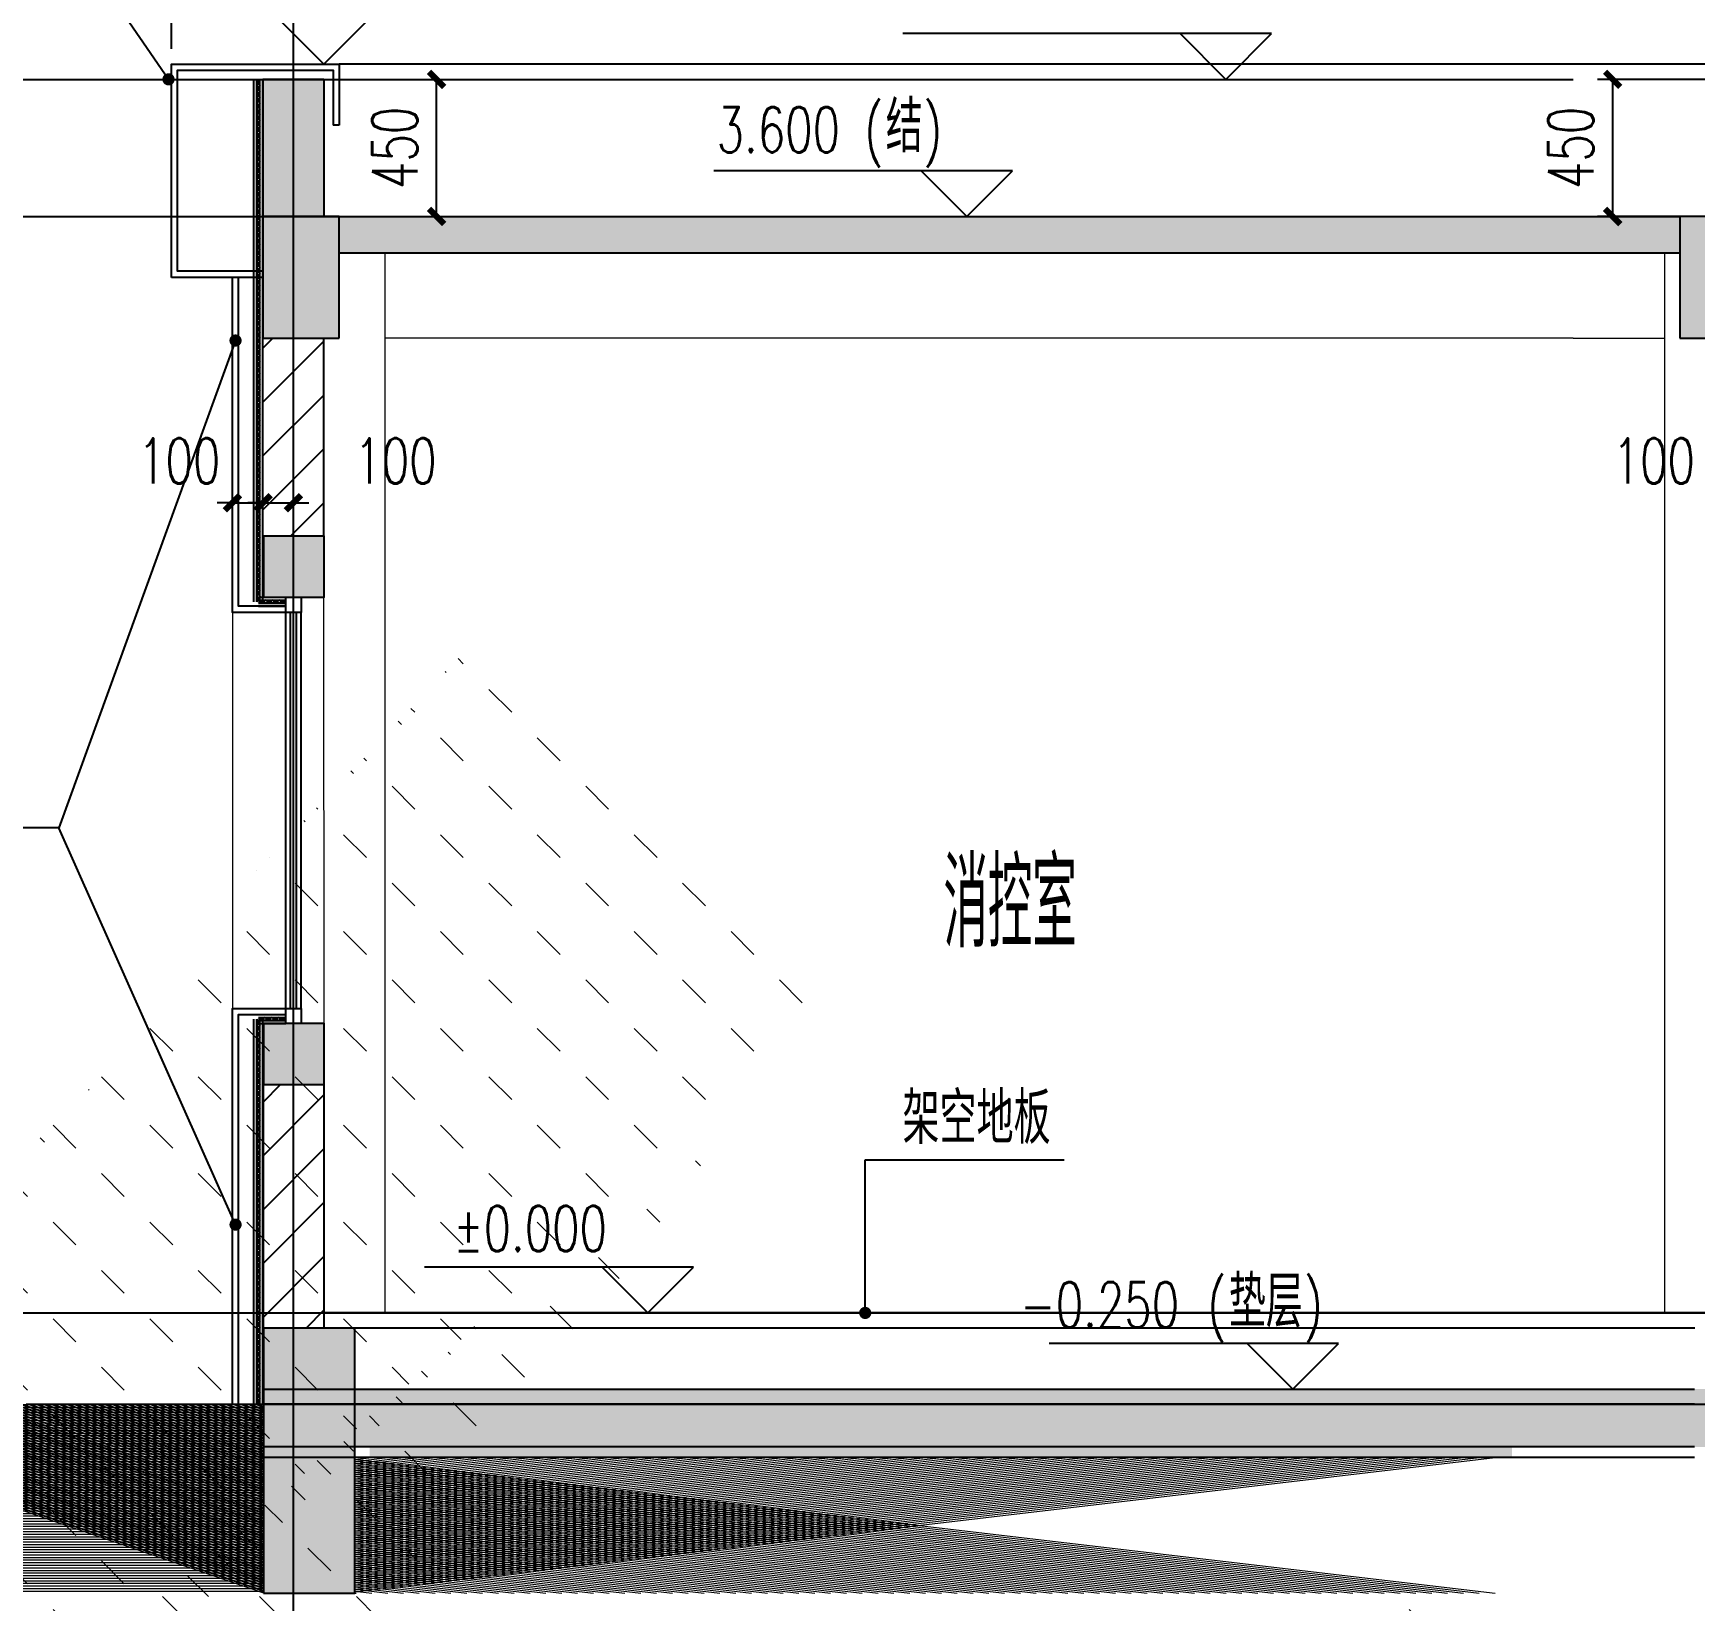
# Model space of a CAD drawing. Extents: x -4210259 to 293730, y -7499 to 868879.
# Drawn here: x -2367734 to -2362281, y 516292 to 521439 of the extents above; entities that cross this region are included whole.
import ezdxf

# ---------------------------------------------------------------- set-up
doc = ezdxf.new("R2010")
doc.units = 0
doc.header["$LTSCALE"] = 1000
doc.header["$MEASUREMENT"] = 0
doc.linetypes.add('DOTE', pattern=[2.4200000000000004, 2, -0.2, 0.02, -0.2])
doc.layers.get('Defpoints').update_dxf_attribs({"color": 210})
for name, color, linetype in [('A-AXIS-DOTE', 14, 'DOTE'), ('A-AXIS-DP', 126, 'Continuous'), ('A-AXIS-ELEV', 4, 'Continuous'), ('A-COLS', 6, 'Continuous'), ('A-CURTAIN', 134, 'Continuous'), ('A-HATCH-1', 252, 'Continuous'), ('A-HATCH-2', 251, 'Continuous'), ('A-LIN-V', 9, 'Continuous'), ('A-SFCE', 30, 'Continuous'), ('A-TEXT', 61, 'Continuous'), ('A-WINDOW', 140, 'Continuous'), ('AS-COLN', 6, 'Continuous'), ('AS-WALL', 40, 'Continuous'), ('DIM_SYMB', 3, 'Continuous'), ('PUB_HATCH', 8, 'Continuous'), ('PUB_TEXT', 7, 'Continuous')]:
    doc.layers.add(name, color=color, linetype=linetype)
doc.layers.add('A-WALL-HATCH', color=8, linetype='Continuous', lineweight=13)
doc.styles.add('_TCH_DIM', font='SIMPLEX', dxfattribs={"bigfont": 'GBCBIG'})
doc.styles.add('_TCH_DIM_T3', font='SIMPLEX', dxfattribs={"width": 0.7058823529411765, "bigfont": 'GBCBIG'})
doc.styles.add('_TCH_SPACE', font='SIMPLEX', dxfattribs={"height": 5, "bigfont": 'GBCBIG'})
doc.dimstyles.new('_TCH_ARCH&&50', dxfattribs={"dimtxt": 148.75, "dimasz": 50, "dimexe": 50, "dimexo": 50, "dimgap": 63.12500000000001, "dimtad": 1, "dimdec": 0, "dimzin": 0, "dimdsep": 46, "dimtxsty": '_TCH_DIM_T3', "dimblk": 'ARCHTICK', "dimcen": 0.09, "dimclrt": 7, "dimazin": 2, "dimtfac": 1, "dimtdec": 0, "dimtix": 1, "dimtmove": 2, "dimatfit": 3, "dimfxl": 0, "dimtolj": 1, "dimtzin": 0, "dimarcsym": 0})
pattern_1 = [(45, (0, 89.755675), (-88.3883830036575, 88.3883830036575), [])]

# ---------------------------------------------------------------- blocks, each defined once
blk = doc.blocks.new('_ArchTick')
at = {"color": 0, "linetype": 'ByBlock', "const_width": 0.4}
blk.add_lwpolyline([(-0.5, -0.5), (0.5, 0.5)], dxfattribs=at)
blk = doc.blocks.new('*D858')
at = {"layer": 'A-AXIS-DP', "color": 0, "lineweight": -2}
for p, q in [((-2362230.000007629, 521287.4520265248), (-2362600.000015259, 521287.4520265248)), ((-2362550.000015259, 520837.4520265248), (-2362550.000015259, 521287.4520265248)), ((-2362230.000007629, 520837.4520265248), (-2362600.000015259, 520837.4520265248))]:
    blk.add_line(p, q, dxfattribs=at)
at = {"layer": 'Defpoints', "color": 0}
for p in [(-2362550.000015259, 521287.4520265248), (-2362180.000007629, 521287.4520265248), (-2362180.000007629, 520837.4520265248)]:
    blk.add_point(p, dxfattribs=at)
at = {"layer": 'A-AXIS-DP', "color": 0, "lineweight": -2, "xscale": 50, "yscale": 50, "zscale": 50}
for p, rotation in [((-2362550.000015259, 521287.4520265248), 90), ((-2362550.000015259, 520837.4520265248), 270)]:
    blk.add_blockref('_ArchTick', p, dxfattribs=dict(at, rotation=rotation))
at = {"layer": 'A-AXIS-DP', "color": 7, "insert": (-2362687.500015258, 521062.4520265253), "char_height": 148.75, "attachment_point": 5, "rotation": 90, "style": '_TCH_DIM_T3'}
blk.add_mtext('\\A1;450', dxfattribs=at)
blk = doc.blocks.new('*D859')
at = {"layer": 'A-AXIS-DP', "color": 0, "lineweight": -2}
for p, q in [((-2362080.000007629, 519657.4520265246), (-2362080.000007629, 519947.452026725)), ((-2361980.000007628, 519657.4520265246), (-2361980.000007628, 519947.452026725)), ((-2362080.000007629, 519897.452026725), (-2362130.000007629, 519897.452026725)), ((-2362080.000007629, 519897.452026725), (-2361980.000007628, 519897.452026725)), ((-2361980.000007628, 519897.452026725), (-2361930.000007628, 519897.452026725))]:
    blk.add_line(p, q, dxfattribs=at)
at = {"layer": 'Defpoints', "color": 0}
for p in [(-2361980.000007628, 519897.452026725), (-2362080.000007629, 519607.4520265246), (-2361980.000007628, 519607.4520265246)]:
    blk.add_point(p, dxfattribs=at)
at = {"layer": 'A-AXIS-DP', "color": 0, "lineweight": -2, "xscale": 50, "yscale": 50, "zscale": 50}
blk.add_blockref('_ArchTick', (-2362080.000007629, 519897.452026725), dxfattribs=at)
at = {"layer": 'A-AXIS-DP', "color": 0, "lineweight": -2, "xscale": 50, "yscale": 50, "zscale": 50, "rotation": 180}
blk.add_blockref('_ArchTick', (-2361980.000007628, 519897.452026725), dxfattribs=at)
at = {"layer": 'A-AXIS-DP', "color": 7, "insert": (-2362415.000015258, 520034.952026725), "char_height": 148.75, "attachment_point": 5, "style": '_TCH_DIM_T3'}
blk.add_mtext('\\A1;100', dxfattribs=at)
blk = doc.blocks.new('*D862')
at = {"layer": 'A-AXIS-DP', "color": 0, "lineweight": -2}
for p, q in [((-2366730.00000763, 521287.4520265248), (-2366360.000000001, 521287.4520265248)), ((-2366410.000000001, 520837.4520265248), (-2366410.000000001, 521287.4520265248)), ((-2366730.00000763, 520837.4520265248), (-2366360.000000001, 520837.4520265248))]:
    blk.add_line(p, q, dxfattribs=at)
at = {"layer": 'Defpoints', "color": 0}
for p in [(-2366780.00000763, 521287.4520265248), (-2366410.000000001, 521287.4520265248), (-2366780.00000763, 520837.4520265248)]:
    blk.add_point(p, dxfattribs=at)
at = {"layer": 'A-AXIS-DP', "color": 0, "lineweight": -2, "xscale": 50, "yscale": 50, "zscale": 50}
for p, rotation in [((-2366410.000000001, 521287.4520265248), 90), ((-2366410.000000001, 520837.4520265248), 270)]:
    blk.add_blockref('_ArchTick', p, dxfattribs=dict(at, rotation=rotation))
at = {"layer": 'A-AXIS-DP', "color": 7, "insert": (-2366547.5, 521062.4520265253), "char_height": 148.75, "attachment_point": 5, "rotation": 90, "style": '_TCH_DIM_T3'}
blk.add_mtext('\\A1;450', dxfattribs=at)
blk = doc.blocks.new('*D863')
at = {"layer": 'A-AXIS-DP', "color": 0, "lineweight": -2}
for p, q in [((-2366980.000007629, 519607.4520265246), (-2366980.000007629, 519947.452026725)), ((-2366880.000007628, 519607.4520265246), (-2366880.000007628, 519947.452026725)), ((-2366980.000007629, 519897.452026725), (-2367030.000007629, 519897.452026725)), ((-2366980.000007629, 519897.452026725), (-2366880.000007628, 519897.452026725)), ((-2366880.000007628, 519897.452026725), (-2366830.000007628, 519897.452026725))]:
    blk.add_line(p, q, dxfattribs=at)
at = {"layer": 'Defpoints', "color": 0}
for p in [(-2366880.000007628, 519897.452026725), (-2366980.000007629, 519557.4520265246), (-2366880.000007628, 519557.4520265246)]:
    blk.add_point(p, dxfattribs=at)
at = {"layer": 'A-AXIS-DP', "color": 0, "lineweight": -2, "xscale": 50, "yscale": 50, "zscale": 50}
blk.add_blockref('_ArchTick', (-2366980.000007629, 519897.452026725), dxfattribs=at)
at = {"layer": 'A-AXIS-DP', "color": 0, "lineweight": -2, "xscale": 50, "yscale": 50, "zscale": 50, "rotation": 180}
blk.add_blockref('_ArchTick', (-2366880.000007628, 519897.452026725), dxfattribs=at)
at = {"layer": 'A-AXIS-DP', "color": 7, "insert": (-2366545, 520034.952026725), "char_height": 148.75, "attachment_point": 5, "style": '_TCH_DIM_T3'}
blk.add_mtext('\\A1;100', dxfattribs=at)
blk = doc.blocks.new('*D864')
at = {"layer": 'A-AXIS-DP', "color": 0, "lineweight": -2}
for p, q in [((-2367080.000007642, 519607.4520265246), (-2367080.000007642, 519947.452026725)), ((-2366980.000007629, 519607.4520265246), (-2366980.000007629, 519947.452026725)), ((-2367080.000007642, 519897.452026725), (-2367130.000007642, 519897.452026725)), ((-2367080.000007642, 519897.452026725), (-2366980.000007629, 519897.452026725)), ((-2366980.000007629, 519897.452026725), (-2366930.000007629, 519897.452026725))]:
    blk.add_line(p, q, dxfattribs=at)
at = {"layer": 'Defpoints', "color": 0}
for p in [(-2366980.000007629, 519897.452026725), (-2367080.000007642, 519557.4520265246), (-2366980.000007629, 519557.4520265246)]:
    blk.add_point(p, dxfattribs=at)
at = {"layer": 'A-AXIS-DP', "color": 0, "lineweight": -2, "xscale": 50, "yscale": 50, "zscale": 50}
blk.add_blockref('_ArchTick', (-2367080.000007642, 519897.452026725), dxfattribs=at)
at = {"layer": 'A-AXIS-DP', "color": 0, "lineweight": -2, "xscale": 50, "yscale": 50, "zscale": 50, "rotation": 180}
blk.add_blockref('_ArchTick', (-2366980.000007629, 519897.452026725), dxfattribs=at)
at = {"layer": 'A-AXIS-DP', "color": 7, "insert": (-2367255.000007642, 520034.952026725), "char_height": 148.75, "attachment_point": 5, "style": '_TCH_DIM_T3'}
blk.add_mtext('\\A1;100', dxfattribs=at)
blk = doc.blocks.new('*D865')
at = {"layer": 'A-AXIS-DP', "color": 0, "lineweight": -2}
for p, q in [((-2367280.000007642, 521387.4520268087), (-2367280.000007642, 521800.0000000001)), ((-2366880.000007628, 521387.4520268087), (-2366880.000007628, 521800.0000000001)), ((-2367280.000007642, 521750.0000000001), (-2366880.000007628, 521750.0000000001))]:
    blk.add_line(p, q, dxfattribs=at)
at = {"layer": 'Defpoints', "color": 0}
for p in [(-2366880.000007628, 521750.0000000001), (-2367280.000007642, 521337.4520268087), (-2366880.000007628, 521337.4520268087)]:
    blk.add_point(p, dxfattribs=at)
at = {"layer": 'A-AXIS-DP', "color": 0, "lineweight": -2, "xscale": 50, "yscale": 50, "zscale": 50, "rotation": 180}
blk.add_blockref('_ArchTick', (-2367280.000007642, 521750.0000000001), dxfattribs=at)
at = {"layer": 'A-AXIS-DP', "color": 0, "lineweight": -2, "xscale": 50, "yscale": 50, "zscale": 50}
blk.add_blockref('_ArchTick', (-2366880.000007628, 521750.0000000001), dxfattribs=at)
at = {"layer": 'A-AXIS-DP', "color": 7, "insert": (-2367080.000007635, 521887.5000000001), "char_height": 148.75, "attachment_point": 5, "style": '_TCH_DIM_T3'}
blk.add_mtext('\\A1;400', dxfattribs=at)
blk = doc.blocks.new('_FZH')
blk.add_lwpolyline([(-0.5, -0.5), (0.5, -0.5), (0.5, 0.5), (-0.5, 0.5)], close=True)
at = {"layer": 'PUB_HATCH'}
blk.add_solid([(-0.5, -0.5), (0.5, -0.5), (-0.5, 0.5), (0.5, 0.5)], dxfattribs=at)
blk = doc.blocks.new('99平面图例外参$0$$LinePat$夹层保温1')
at = {"color": 0}
for p, q in [((0, 0), (96.00000000000546, 0)), ((0, -50), (96.00000000000546, -50)), ((0, -100), (96.00000000000546, -50)), ((96.00000000000546, -100), (0, -50)), ((0, -100), (96.00000000000546, -100)), ((0, -150), (96.00000000000546, -150))]:
    blk.add_line(p, q, dxfattribs=at)

msp = doc.modelspace()

# ---------------------------------------------------------------- hatches: boundary and pattern name
at = {"layer": 'A-HATCH-1'}
h = msp.add_hatch(dxfattribs=at)
h.set_pattern_fill('混凝土', color=256, scale=20)
h.set_pattern_definition([(49.99999999999999, (-40602172703.27579, -3385484342.547974), (143.4520365201507, -12.55042699651902), [15, -165]), (355, (-40602172703.27579, -3385484342.547974), (-27.7502667226, 150.4384267400024), [12, -132]), (100.4514, (-40602172691.32146, -3385484343.593842), (115.7018763428043, 137.8879084121907), [12.748038, -140.2284224]), (46.18420000000001, (-40602172703.27579, -3385484302.547974), (213.4482097251289, -33.10380286580362), [22.5, -247.5]), (96.6356, (-40602172685.48845, -3385484305.306635), (186.9325411097407, 194.8235741800883), [19.1220576, -210.3426]), (351.1842, (-40602172703.27579, -3385484302.547974), (186.9323890267254, 194.8237201850649), [18, -198]), (21, (-40602172683.27579, -3385484312.547974), (119.3814104236923, -80.52377813306776), [15, -165]), (326.0000000000001, (-40602172683.27579, -3385484312.547974), (48.66306638431634, 145.0300090093706), [12, -132]), (71.4514, (-40602172673.32735, -3385484319.258295), (168.044525716298, 64.50609934199048), [12.748038, -140.2284224]), (37.50000000000001, (-40602172703.27579, -3385484342.547974), (2.431971063458134, 66.5787707662623), [0, -130.4, 0, -134, 0, -132.5]), (7.499999999999999, (-40602172703.27579, -3385484342.547974), (52.61390748842972, 78.88234237647205), [0, -76.39999999999999, 0, -127.4, 0, -50.5]), (327.5, (-40602172747.87579, -3385484342.547974), (106.7644872344818, -4.510974346875951), [0, -50, 0, -156, 0, -207]), (317.5, (-40602172767.87579, -3385484342.547974), (116.6372338684772, 20.02099646646354), [0, -65, 0, -103.6, 0, -147])])
h.paths.add_polyline_path([(-2366730, 516797.4520265246), (-2366730, 516987.4520265246), (-2362680.000007629, 516987.4520265246), (-2362680.000007629, 516797.4520265246)])
h.paths.add_polyline_path([(-2362080.000007628, 516797.4520265246), (-2362080.000007628, 516987.4520265246), (-2362680.000007629, 516987.4520265246), (-2362680.000007629, 516797.4520265246)])
h = msp.add_hatch(dxfattribs=at)
h.set_pattern_fill('砂石碎砖', color=256, scale=10)
h.set_pattern_definition([(49.99999999999999, (-40602172703.27579, -3385484342.547974), (71.72601810686645, -6.275213369701991), [7.5, -82.5]), (355, (-40602172703.27579, -3385484342.547974), (-13.8751326639637, 75.21921330899217), [6, -66]), (100.4514, (-40602172697.29863, -3385484343.070908), (57.85093817140216, 68.94395420609536), [6.374019000000001, -70.114211]), (46.18420000000001, (-40602172703.27579, -3385484322.547974), (106.724104285309, -16.55190087902807), [11.25, -123.75]), (96.6356, (-40602172694.38212, -3385484323.927304), (93.46627015754987, 97.41178704382244), [9.561028799999999, -105.1713]), (351.1842, (-40602172703.27579, -3385484322.547974), (93.46619451336272, 97.41186009253246), [9, -99]), (21, (-40602172693.27579, -3385484327.547974), (59.69070514017258, -40.2618888798178), [7.5, -82.5]), (326.0000000000001, (-40602172693.27579, -3385484327.547974), (24.33153377248448, 72.51500411325027), [6, -66]), (71.4514, (-40602172688.30157, -3385484330.903134), (84.02226285814899, 32.25304967099524), [6.374019000000001, -70.114211])])
h.paths.add_polyline_path([(-2366630, 516797.4520265246), (-2362880.000007629, 516797.4520265246), (-2362880.000007633, 516762.4520261594), (-2366630.000000004, 516762.4520261594)])
at = {"layer": 'A-WALL-HATCH'}
h = msp.add_hatch(dxfattribs=at)
h.set_pattern_fill('夯实土壤', color=256, scale=40)
h.set_pattern_definition([(45, (-40602172870.57701, -3385484292.547974), (-158.9576044107359, 158.9576044107359), []), (45, (-40602172786.57701, -3385484292.547974), (-158.9576044107359, 158.9576044107359), []), (45, (-40602172702.57701, -3385484292.547974), (-158.9576044107359, 158.9576044107359), []), (135, (-40602172870.57701, -3385484292.547974), (-158.9576044107359, -158.9576044107359), [106, -118.8]), (135, (-40602172828.57701, -3385484250.547974), (-158.9576044107359, -158.9576044107359), [106, -118.8]), (135, (-40602172786.57701, -3385484208.547974), (-158.9576044107359, -158.9576044107359), [106, -118.8])])
h.paths.add_polyline_path([(-2366678.774597163, 516762.4520261625), (-2362894.501220697, 516762.4520261625), (-2362894.501220697, 516317.4520265245), (-2366678.774597162, 516317.4520265246)])
h.paths.add_polyline_path([(-2368791.22541809, 516937.4520265246), (-2366978.774597168, 516937.4520265246), (-2366978.774597168, 516317.4520265246), (-2368791.22541809, 516317.4520265246)])
h.paths.add_polyline_path([(-2362281.22541809, 516317.4520265246), (-2362281.225418079, 516762.4520262777), (-2362894.501220698, 516762.4520262777), (-2362894.501220697, 516317.4520265246)])
h.paths.add_polyline_path([(-2359920, 516317.4520265246), (-2359920, 516937.4520265244), (-2361981.22541809, 516937.4520265246), (-2361981.22541809, 516317.4520265246)])
at = {"layer": 'PUB_HATCH'}
for points in [[(-2366980.000007629, 521287.4520265246), (-2366980.000007629, 520837.4520265246), (-2366780.000007629, 520837.4520265246), (-2366780.000007629, 521287.4520265246)], [(-2362330.000007628, 520717.4520265246), (-2362330.000007628, 520837.4520265246), (-2366730.000007629, 520837.4520265246), (-2366730.000007629, 520717.4520265246)]]:
    msp.add_hatch(color=256, dxfattribs=at).paths.add_polyline_path(points)
h = msp.add_hatch(dxfattribs=at)
h.set_pattern_fill('普通砖', color=256, scale=50, style=0)
h.set_pattern_definition(pattern_1)
h.paths.add_polyline_path([(-2366780.000007629, 520437.4520274783), (-2366980.000007629, 520437.4520274783), (-2366980.000007629, 519587.4520252011), (-2366978.774597056, 519587.4520251288), (-2366978.774597056, 519787.4520259429), (-2366780.000007629, 519787.4520259429)])
h = msp.add_hatch(dxfattribs=at)
h.set_pattern_fill('普通砖', color=256, scale=50, style=0)
h.set_pattern_definition(pattern_1)
h.paths.add_polyline_path([(-2366778.774597168, 517987.4520252009), (-2366978.774597168, 517987.4520252009), (-2366978.774597168, 517187.4520265246), (-2366778.774597168, 517187.4520265246)])

# ---------------------------------------------------------------- linework, layer by layer
at = {"layer": 'A-AXIS-DOTE', "ltscale": 30}
for p, q in [((-2366880.000007628, 515020.4504963547), (-2366880.000007628, 521907.4520265251)), ((-2370176.724205017, 521287.4520265246), (-2362680.000007629, 521287.4520265246)), ((-2370176.724205017, 520837.4520265246), (-2362680.000007629, 520837.4520265246)), ((-2370176.724205017, 517237.4520265246), (-2359830, 517237.4520265246))]:
    msp.add_line(p, q, dxfattribs=at)
at = {"layer": 'A-AXIS-DOTE'}
msp.add_line((-2370176.724205017, 516937.4520265246), (-2359830, 516937.4520265246), dxfattribs=at)
at = {"layer": 'A-AXIS-ELEV'}
for p, q in [((-2366780, 521337.4520261195), (-2366930, 521487.4520261195)), ((-2366780, 521337.4520261195), (-2366630, 521487.4520261195)), ((-2363670, 521437.4520265246), (-2364880, 521437.4520265246)), ((-2363820, 521287.4520265246), (-2363970, 521437.4520265246)), ((-2363820, 521287.4520265246), (-2363670, 521437.4520265246)), ((-2364520, 520987.6067845011), (-2365500, 520987.6067845011)), ((-2364670, 520837.6067845011), (-2364820, 520987.6067845011)), ((-2364670, 520837.6067845011), (-2364520, 520987.6067845011)), ((-2365566.724205017, 517387.4520265246), (-2366450, 517387.4520265246)), ((-2365716.724205017, 517237.4520265246), (-2365866.724205017, 517387.4520265246)), ((-2365716.724205017, 517237.4520265246), (-2365566.724205017, 517387.4520265246)), ((-2363450, 517137.4520265246), (-2364399.067982992, 517137.4520265246)), ((-2363600, 516987.4520265246), (-2363750, 517137.4520265246)), ((-2363600, 516987.4520265246), (-2363450, 517137.4520265246))]:
    msp.add_line(p, q, dxfattribs=at)
at = {"layer": 'A-CURTAIN'}
msp.add_line((-2366730, 521137.4520265246), (-2366750, 521137.4520265246), dxfattribs=at)
for points in [[(-2367280.000007642, 520637.4520268088), (-2367280.000007642, 521337.4520268087), (-2366730, 521337.4520268087), (-2366730, 521137.4520265246)], [(-2366980.000007629, 520657.4520268124), (-2367260.000007642, 520657.452026812), (-2367260.000007642, 521317.4520268087), (-2366750, 521317.4520268087), (-2366750, 521137.4520265246)], [(-2366980.000007629, 520637.4520268124), (-2367280.000007642, 520637.452026812)], [(-2366905.000007616, 519537.4520252013), (-2367080.000007642, 519537.4520252013), (-2367080.000007642, 520637.4520268122)], [(-2366905.000007616, 519557.4520252013), (-2367060.000007642, 519557.4520252013), (-2367060.000007642, 520637.4520268122)], [(-2367080.000007642, 516937.4520265246), (-2367080.000007642, 518237.4520252013), (-2366905.000007628, 518237.4520252013)], [(-2367060.000007642, 516937.4520265246), (-2367060.000007642, 518217.4520252013), (-2366905.000007628, 518217.4520252013)]]:
    msp.add_lwpolyline(points, dxfattribs=at)
at = {"layer": 'A-LIN-V'}
msp.add_lwpolyline([(-2362230.000015258, 521337.4520265246), (-2366730, 521337.4520265246)], dxfattribs=at)
at = {"layer": 'A-SFCE'}
for p, q in [((-2362680.000007629, 517237.452026994), (-2366778.774597168, 517237.452026994)), ((-2362180.000007577, 517237.4520265246), (-2362730, 517237.4520265246)), ((-2362280.000007628, 517187.4520270387), (-2366880.000007624, 517187.4520265246)), ((-2366980.000007629, 516987.4520265246), (-2362281.22541809, 516987.4520265245)), ((-2362281.22541809, 516937.4520265245), (-2366980.000007629, 516937.4520265246)), ((-2366980.000007629, 516937.4520265246), (-2362281.22541809, 516937.4520265245)), ((-2362281.22541809, 516762.4520262937), (-2366980.000007629, 516762.4520260477))]:
    msp.add_line(p, q, dxfattribs=at)
msp.add_lwpolyline([(-2362281.22541809, 516797.4520265246), (-2366980.000007629, 516797.4520265246)], dxfattribs=at)
at = {"layer": 'A-WALL-HATCH'}
for p, q in [((-2366580.000007629, 520717.4520265246), (-2366580.000007629, 517237.4520265246)), ((-2362380.000007628, 520717.4520265246), (-2362380.000007628, 517237.4520265246)), ((-2362680.00000763, 520437.4520265246), (-2366580.000015259, 520437.4520265246)), ((-2362680.000007629, 520437.452027011), (-2362380.000007629, 520437.4520269824)), ((-2366778.774597168, 518187.4520251464), (-2366780.000007629, 519587.4520252011)), ((-2367080.000007642, 519537.4520252013), (-2367080.000007642, 518237.4520252013)), ((-2367080.000007776, 519537.4520234866), (-2367080.000007776, 518237.4520235415))]:
    msp.add_line(p, q, dxfattribs=at)
at = {"layer": 'A-WINDOW'}
for p, q in [((-2366905.000007628, 518237.4520235416), (-2366905.000007628, 519537.4520234867)), ((-2366890.000007628, 518237.4520235416), (-2366890.000007628, 519537.4520234867)), ((-2366870.000007628, 518237.4520235416), (-2366870.000007628, 519537.4520234867)), ((-2366855.000007628, 518237.4520235416), (-2366855.000007628, 519537.4520234867))]:
    msp.add_line(p, q, dxfattribs=at)
for points in [[(-2366855.000007616, 519537.4520234867), (-2366905.000007616, 519537.4520234867), (-2366905.000007616, 519587.4520234867), (-2366855.000007616, 519587.4520234867)], [(-2366855.000007628, 518187.4520235416), (-2366905.000007628, 518187.4520235416), (-2366905.000007628, 518237.4520235416), (-2366855.000007628, 518237.4520235416)]]:
    msp.add_lwpolyline(points, close=True, dxfattribs=at)
at = {"layer": 'AS-COLN'}
for p, q in [((-2366980.000007629, 521287.4520265246), (-2366980.000007629, 520837.4520265246)), ((-2366780.000007629, 521287.4520265246), (-2366980.000007629, 521287.4520265246)), ((-2366780.000007629, 521287.4520265246), (-2366780.000007629, 520837.4520265246)), ((-2366730.000007324, 520837.4520264752), (-2362330.000007935, 520837.4520265068)), ((-2366730.000007324, 520717.4520265289), (-2362330.000007935, 520717.4520265685))]:
    msp.add_line(p, q, dxfattribs=at)
at = {"layer": 'AS-WALL'}
for p, q in [((-2366980.000007629, 519587.4520252011), (-2366980.000007547, 520437.4520273437)), ((-2366780.000007564, 519787.4520262833), (-2366780.000007507, 520437.4520273437)), ((-2366980.000007629, 519587.4520252011), (-2366978.774596792, 519587.4520251465)), ((-2366978.774597168, 517187.4520265246), (-2366978.774597197, 517987.4520252732)), ((-2366778.774597168, 517187.4520265246), (-2366778.774597165, 517987.4520252732))]:
    msp.add_line(p, q, dxfattribs=at)
at = {"layer": 'DIM_SYMB'}
for p, q in [((-2367290, 521287.4520265246), (-2368160, 522550)), ((-2367070.000022888, 520430), (-2367650, 518830)), ((-2367650, 518830), (-2368350, 518830)), ((-2367070.00000763, 517527.4520265246), (-2367650, 518830)), ((-2365003.362102509, 517237.4520265246), (-2365003.362102509, 517740)), ((-2365003.362102509, 517740), (-2364350, 517740))]:
    msp.add_line(p, q, dxfattribs=at)
at = {"layer": 'DIM_SYMB', "const_width": 20}
for points in [[(-2367284.325865252, 521279.2176962629, 1), (-2367295.674134748, 521295.6863567863, 1)], [(-2367066.592029771, 520439.4013606947, 1), (-2367073.408016006, 520420.5986393053, 1)], [(-2367065.932241607, 517518.3167498689, 1), (-2367074.067773654, 517536.5873031803, 1)], [(-2365003.362102509, 517227.4520265246, 1), (-2365003.362102509, 517247.4520265246, 1)]]:
    msp.add_lwpolyline(points, format="xyb", close=True, dxfattribs=at)

# ---------------------------------------------------------------- block references
at = {"layer": 'A-COLS', "xscale": 400, "yscale": 250, "zscale": 250, "rotation": 90}
msp.add_blockref('_FZH', (-2366855.000007629, 520637.4520274783), dxfattribs=at)
at = {"layer": 'A-COLS'}
for p, xscale, yscale, zscale in [((-2362205.000007628, 520637.4520274783), 250, 400, 400), ((-2366878.774597112, 519687.4520255358), 199.9999998877756, 200.0000008141506, 200.0000008141506), ((-2366878.774597112, 518087.4520256079), 199.9999998877756, 200.0000008141506, 200.0000008141506), ((-2366828.774597168, 516752.4520265246), 300, 870, 870)]:
    msp.add_blockref('_FZH', p, dxfattribs=dict(at, xscale=xscale, yscale=yscale, zscale=zscale))
at = {"layer": 'A-HATCH-2', "yscale": 0.2, "zscale": 0.2}
for p, xscale, rotation in [((-2367010.000007754, 521268.1823619285), 0.2007256555855936, 90), ((-2367010.000007754, 521248.9126989923), 0.2007256555855936, 90), ((-2367010.000007754, 521229.6430360561), 0.2007256555855936, 90), ((-2367010.000007754, 521210.3733731199), 0.2007256555855936, 90), ((-2367010.000007754, 521191.1037101836), 0.2007256555855936, 90), ((-2367010.000007754, 521171.8340472474), 0.2007256555855936, 90), ((-2367010.000007754, 521152.5643843112), 0.2007256555855936, 90), ((-2367010.000007754, 521133.294721375), 0.2007256555855936, 90), ((-2367010.000007754, 521114.0250584388), 0.2007256555855936, 90), ((-2367010.000007754, 521094.7553955026), 0.2007256555855936, 90), ((-2367010.000007754, 521075.4857325663), 0.2007256555855936, 90), ((-2367010.000007754, 521056.2160696301), 0.2007256555855936, 90), ((-2367010.000007754, 521036.9464066939), 0.2007256555855936, 90), ((-2367010.000007754, 521017.6767437577), 0.2007256555855936, 90), ((-2367010.000007754, 520998.4070808215), 0.2007256555855936, 90), ((-2367010.000007754, 520979.1374178852), 0.2007256555855936, 90), ((-2367010.000007754, 520959.867754949), 0.2007256555855936, 90), ((-2367010.000007754, 520940.5980920128), 0.2007256555855936, 90), ((-2367010.000007754, 520921.3284290766), 0.2007256555855936, 90), ((-2367010.000007754, 520902.0587661404), 0.2007256555855936, 90), ((-2367010.000007754, 520882.7891032042), 0.2007256555855936, 90), ((-2367010.000007754, 520863.5194402679), 0.2007256555855936, 90), ((-2367010.000007754, 520844.2497773317), 0.2007256555855936, 90), ((-2367010.000007754, 520824.9801143955), 0.2007256555855936, 90), ((-2367010.000007754, 520805.7104514593), 0.2007256555855936, 90), ((-2367010.000007754, 520786.4407885231), 0.2007256555855936, 90), ((-2367010.000007754, 520767.1711255868), 0.2007256555855936, 90), ((-2367010.000007754, 520747.9014626506), 0.2007256555855936, 90), ((-2367010.000007754, 520728.6317997144), 0.2007256555855936, 90), ((-2367010.000007754, 520709.3621367782), 0.2007256555855936, 90), ((-2367010.000007754, 520690.092473842), 0.2007256555855936, 90), ((-2367010.000007754, 520670.8228109058), 0.2007256555855936, 90), ((-2367010.000007754, 520651.5531479695), 0.2007256555855936, 90), ((-2367010.000007754, 520632.2834850333), 0.2007256555855936, 90), ((-2367010.000007754, 520613.0138220971), 0.2007256555855936, 90), ((-2367010.000007754, 520593.7441591609), 0.2007256555855936, 90), ((-2367010.000007754, 520574.4744962247), 0.2007256555855936, 90), ((-2367010.000007754, 520555.2048332884), 0.2007256555855936, 90), ((-2367010.000007754, 520535.9351703522), 0.2007256555855936, 90), ((-2367010.000007754, 520516.665507416), 0.2007256555855936, 90), ((-2367010.000007754, 520497.3958444798), 0.2007256555855936, 90), ((-2367010.000007754, 520478.1261815436), 0.2007256555855936, 90), ((-2367010.000007754, 520458.8565186074), 0.2007256555855936, 90), ((-2367010.000007754, 520439.5868556711), 0.2007256555855936, 90), ((-2367010.000007754, 520420.3171927349), 0.2007256555855936, 90), ((-2367010.000007754, 520401.0475297987), 0.2007256555855936, 90), ((-2367010.000007754, 520381.7778668625), 0.2007256555855936, 90), ((-2367010.000007754, 520362.5082039263), 0.2007256555855936, 90), ((-2367010.000007754, 520343.23854099), 0.2007256555855936, 90), ((-2367010.000007754, 520323.9688780538), 0.2007256555855936, 90), ((-2367010.000007754, 520304.6992151176), 0.2007256555855936, 90), ((-2367010.000007754, 520285.4295521814), 0.2007256555855936, 90), ((-2367010.000007754, 520266.1598892452), 0.2007256555855936, 90), ((-2367010.000007754, 520246.890226309), 0.2007256555855936, 90), ((-2367010.000007754, 520227.6205633727), 0.2007256555855936, 90), ((-2367010.000007754, 520208.3509004365), 0.2007256555855936, 90), ((-2367010.000007754, 520189.0812375003), 0.2007256555855936, 90), ((-2367010.000007754, 520169.8115745641), 0.2007256555855936, 90), ((-2367010.000007754, 520150.5419116279), 0.2007256555855936, 90), ((-2367010.000007754, 520131.2722486916), 0.2007256555855936, 90), ((-2367010.000007754, 520112.0025857554), 0.2007256555855936, 90), ((-2367010.000007754, 520092.7329228192), 0.2007256555855936, 90), ((-2367010.000007754, 520073.463259883), 0.2007256555855936, 90), ((-2367010.000007754, 520054.1935969468), 0.2007256555855936, 90), ((-2367010.000007754, 520034.9239340106), 0.2007256555855936, 90), ((-2367010.000007754, 520015.6542710743), 0.2007256555855936, 90), ((-2367010.000007754, 519996.3846081381), 0.2007256555855936, 90), ((-2367010.000007754, 519977.1149452019), 0.2007256555855936, 90), ((-2367010.000007754, 519957.8452822657), 0.2007256555855936, 90), ((-2367010.000007754, 519938.5756193295), 0.2007256555855936, 90), ((-2367010.000007754, 519919.3059563932), 0.2007256555855936, 90), ((-2367010.000007754, 519900.036293457), 0.2007256555855936, 90), ((-2367010.000007754, 519880.7666305208), 0.2007256555855936, 90), ((-2367010.000007754, 519861.4969675846), 0.2007256555855936, 90), ((-2367010.000007754, 519842.2273046484), 0.2007256555855936, 90), ((-2367010.000007754, 519822.9576417122), 0.2007256555855936, 90), ((-2367010.000007754, 519803.6879787759), 0.2007256555855936, 90), ((-2367010.000007754, 519784.4183158397), 0.2007256555855936, 90), ((-2367010.000007754, 519765.1486529035), 0.2007256555855936, 90), ((-2367010.000007754, 519745.8789899673), 0.2007256555855936, 90), ((-2367010.000007754, 519726.6093270311), 0.2007256555855936, 90), ((-2367010.000007754, 519707.3396640948), 0.2007256555855936, 90), ((-2367010.000007754, 519688.0700011586), 0.2007256555855936, 90), ((-2367010.000007754, 519668.8003382224), 0.2007256555855936, 90), ((-2367010.000007754, 519649.5306752862), 0.2007256555855936, 90), ((-2367010.000007754, 519630.26101235), 0.2007256555855936, 90), ((-2367010.000007754, 519610.9913494138), 0.2007256555855936, 90), ((-2367010.000007754, 519591.7216864775), 0.2007256555855936, 90), ((-2367010.000007754, 519572.4520235413), 0.2007256555855936, 90), ((-2367010.000007742, 518182.9904864574), 0.2027243589831719, 90), ((-2366995.000007742, 518187.4520249198), -0.2343750003274047, 180), ((-2366972.50000771, 518187.4520249198), -0.2343750003274047, 180), ((-2366950.000007679, 518187.4520249198), -0.2343750003274047, 180), ((-2366927.500007647, 518187.4520249198), -0.2343750003274047, 180), ((-2367010.000007742, 518163.528947995), 0.2027243589831719, 90), ((-2367010.000007742, 518144.0674095326), 0.2027243589831719, 90), ((-2367010.000007742, 518124.6058710702), 0.2027243589831719, 90), ((-2367010.000007742, 518105.1443326079), 0.2027243589831719, 90), ((-2367010.000007742, 518085.6827941455), 0.2027243589831719, 90), ((-2367010.000007742, 518066.2212556831), 0.2027243589831719, 90), ((-2367010.000007742, 518046.7597172207), 0.2027243589831719, 90), ((-2367010.000007742, 518027.2981787583), 0.2027243589831719, 90), ((-2367010.000007742, 518007.8366402959), 0.2027243589831719, 90), ((-2367010.000007742, 517988.3751018335), 0.2027243589831719, 90), ((-2367010.000007742, 517968.9135633712), 0.2027243589831719, 90), ((-2367010.000007742, 517949.4520249088), 0.2027243589831719, 90), ((-2367010.000007742, 517929.9904864464), 0.2027243589831719, 90), ((-2367010.000007742, 517910.528947984), 0.2027243589831719, 90), ((-2367010.000007742, 517891.0674095216), 0.2027243589831719, 90), ((-2367010.000007742, 517871.6058710592), 0.2027243589831719, 90), ((-2367010.000007742, 517852.1443325969), 0.2027243589831719, 90), ((-2367010.000007742, 517832.6827941345), 0.2027243589831719, 90), ((-2367010.000007742, 517813.2212556721), 0.2027243589831719, 90), ((-2367010.000007742, 517793.7597172097), 0.2027243589831719, 90), ((-2367010.000007742, 517774.2981787473), 0.2027243589831719, 90), ((-2367010.000007742, 517754.8366402849), 0.2027243589831719, 90), ((-2367010.000007742, 517735.3751018225), 0.2027243589831719, 90), ((-2367010.000007742, 517715.9135633602), 0.2027243589831719, 90), ((-2367010.000007742, 517696.4520248978), 0.2027243589831719, 90), ((-2367010.000007742, 517676.9904864354), 0.2027243589831719, 90), ((-2367010.000007742, 517657.528947973), 0.2027243589831719, 90), ((-2367010.000007742, 517638.0674095106), 0.2027243589831719, 90), ((-2367010.000007742, 517618.6058710482), 0.2027243589831719, 90), ((-2367010.000007742, 517599.1443325859), 0.2027243589831719, 90), ((-2367010.000007742, 517579.6827941235), 0.2027243589831719, 90), ((-2367010.000007742, 517560.221255661), 0.2027243589831719, 90), ((-2367010.000007742, 517540.7597171987), 0.2027243589831719, 90), ((-2367010.000007742, 517521.2981787363), 0.2027243589831719, 90), ((-2367010.000007742, 517501.8366402739), 0.2027243589831719, 90), ((-2367010.000007742, 517482.3751018115), 0.2027243589831719, 90), ((-2367010.000007742, 517462.9135633492), 0.2027243589831719, 90), ((-2367010.000007742, 517443.4520248867), 0.2027243589831719, 90), ((-2367010.000007742, 517423.9904864244), 0.2027243589831719, 90), ((-2367010.000007742, 517404.528947962), 0.2027243589831719, 90), ((-2367010.000007742, 517385.0674094996), 0.2027243589831719, 90), ((-2367010.000007742, 517365.6058710372), 0.2027243589831719, 90), ((-2367010.000007742, 517346.1443325749), 0.2027243589831719, 90), ((-2367010.000007742, 517326.6827941124), 0.2027243589831719, 90), ((-2367010.000007742, 517307.22125565), 0.2027243589831719, 90), ((-2367010.000007742, 517287.7597171877), 0.2027243589831719, 90), ((-2367010.000007742, 517268.2981787253), 0.2027243589831719, 90), ((-2367010.000007742, 517248.8366402629), 0.2027243589831719, 90), ((-2367010.000007742, 517229.3751018005), 0.2027243589831719, 90), ((-2367010.000007742, 517209.9135633381), 0.2027243589831719, 90), ((-2367010.000007742, 517190.4520248757), 0.2027243589831719, 90), ((-2367010.000007742, 517170.9904864134), 0.2027243589831719, 90), ((-2367010.000007742, 517151.528947951), 0.2027243589831719, 90), ((-2367010.000007742, 517132.0674094886), 0.2027243589831719, 90), ((-2367010.000007742, 517112.6058710262), 0.2027243589831719, 90), ((-2367010.000007742, 517093.1443325638), 0.2027243589831719, 90), ((-2367010.000007742, 517073.6827941014), 0.2027243589831719, 90), ((-2367010.000007742, 517054.221255639), 0.2027243589831719, 90), ((-2367010.000007742, 517034.7597171767), 0.2027243589831719, 90), ((-2367010.000007742, 517015.2981787143), 0.2027243589831719, 90), ((-2367010.000007742, 516995.8366402519), 0.2027243589831719, 90), ((-2367010.000007742, 516976.3751017895), 0.2027243589831719, 90), ((-2367010.000007742, 516956.9135633271), 0.2027243589831719, 90), ((-2367010.000007742, 516937.4520248647), 0.2027243589831719, 90)]:
    msp.add_blockref('99平面图例外参$0$$LinePat$夹层保温1', p, dxfattribs=dict(at, xscale=xscale, rotation=rotation))
at = {"layer": 'A-HATCH-2', "xscale": 0.2343750003601466, "yscale": 0.2, "zscale": 0.2}
for p in [(-2366995.000007754, 519587.4520235413), (-2366972.50000772, 519587.4520235413), (-2366950.000007685, 519587.4520235413), (-2366927.50000765, 519587.4520235413)]:
    msp.add_blockref('99平面图例外参$0$$LinePat$夹层保温1', p, dxfattribs=at)

# ---------------------------------------------------------------- texts
at = {"layer": 'A-TEXT', "style": '_TCH_SPACE', "width": 0.7}
msp.add_text('消控室', height=289.3617021276596, dxfattribs=at).set_placement((-2364746.511436462, 518437.4520265246))
at = {"layer": 'PUB_TEXT', "style": '_TCH_DIM', "width": 0.7058823529411765}
for s, p in [('3.600', (-2365491, 521047.4520265246)), ('(', (-2365006, 521047.4520265246)), (')', (-2364813.127659575, 521047.4520265246)), ('%%P0.000', (-2366355, 517439.9520265246)), ('(', (-2363879.999997457, 517189.9520265246)), (')', (-2363564.255316606, 517189.9520265246)), ('-0.250', (-2364494.999997457, 517189.9520265246))]:
    msp.add_text(s, height=148.75, dxfattribs=at).set_placement(p)
at = {"layer": 'PUB_TEXT', "style": '_TCH_DIM'}
for s, p in [('结', (-2364936, 521047.4520265246)), ('架空地板', (-2364880.957446808, 517792.5)), ('垫层', (-2363809.999997457, 517189.9520265246))]:
    msp.add_text(s, height=168.7943262411347, dxfattribs=at).set_placement(p)

# ---------------------------------------------------------------- dimensions: what is measured, and where the dimension line sits
at = {"layer": 'A-AXIS-DP'}
for p1, p2, distance, picture, middle in [((-2367280.000007642, 521337.4520268087), (-2366880.000007628, 521337.4520268087), 412.5479731914238, '*D865', (-2367080.000007635, 521887.5000000001)), ((-2366780.000007629, 520837.4520265246), (-2366780.000007629, 521287.4520265246), -370.00000762799755, '*D862', (-2366547.5, 521062.4520265253)), ((-2362180.000007628, 520837.4520265246), (-2362180.000007628, 521287.4520265246), 370.0000076307915, '*D858', (-2362687.500015258, 521062.4520265253))]:
    dim = msp.add_aligned_dim(p1=p1, p2=p2, distance=distance, dimstyle='_TCH_ARCH&&50', dxfattribs=at)
    dim.commit()
    dim.dimension.update_dxf_attribs({"geometry": picture, "text_midpoint": middle})
for base, p1, p2, picture, middle in [((-2366980.000007629, 519897.452026725), (-2367080.000007642, 519557.4520265246), (-2366980.000007629, 519557.4520265246), '*D864', (-2367255.000007642, 520034.952026725)), ((-2366880.000007628, 519897.452026725), (-2366980.000007629, 519557.4520265246), (-2366880.000007628, 519557.4520265246), '*D863', (-2366545, 520034.952026725)), ((-2361980.000007628, 519897.452026725), (-2362080.000007629, 519607.4520265246), (-2361980.000007628, 519607.4520265246), '*D859', (-2362415.000015258, 520034.952026725))]:
    dim = msp.add_linear_dim(base=base, p1=p1, p2=p2, angle=0, dimstyle='_TCH_ARCH&&50', dxfattribs=at)
    dim.commit()
    dim.dimension.update_dxf_attribs({"geometry": picture, "text_midpoint": middle, "dimtype": 129})

doc.saveas('drawing.dxf')
